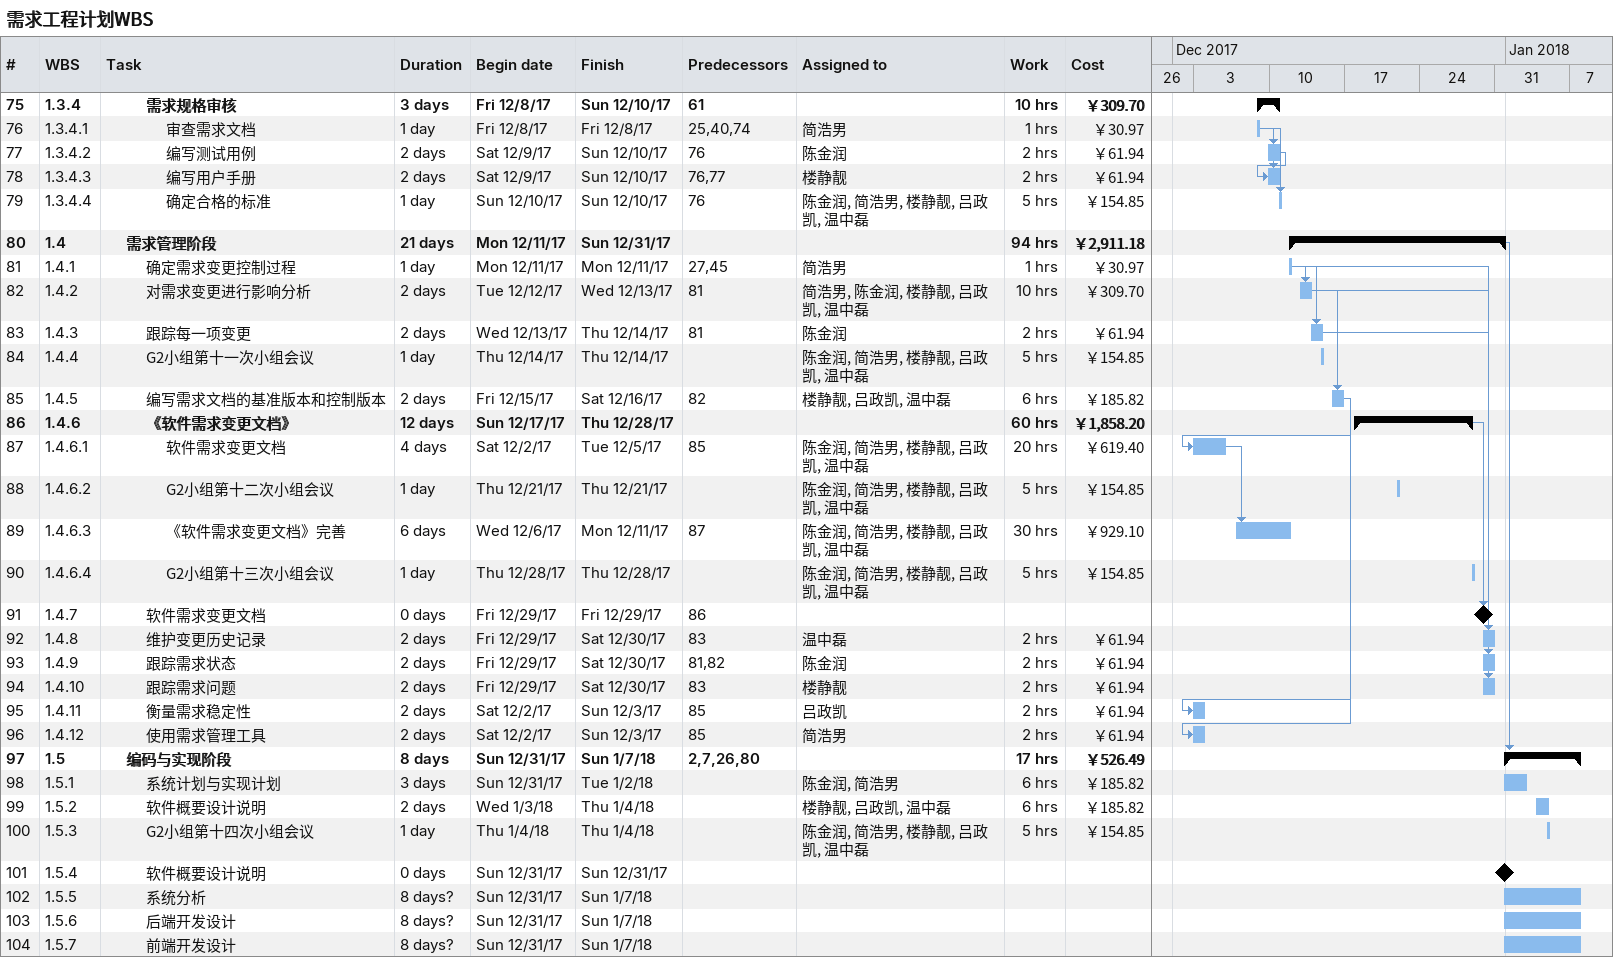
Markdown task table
需求工程计划WBS

| ID | WBS | Task | Duration | Start | Finish | Predecessors | Resources | Work (h) | Cost (￥) |
|---|---|---|---|---|---|---|---|---|---|
| 75 | 1.3.4 | **需求规格审核** | 3d | 2017-12-08 | 2017-12-10 | 61 |  | 10 | 309.70 |
| 76 | 1.3.4.1 | 审查需求文档 | 1d | 2017-12-08 | 2017-12-08 | 25, 40, 74 | 简浩男 | 1 | 30.97 |
| 77 | 1.3.4.2 | 编写测试用例 | 2d | 2017-12-09 | 2017-12-10 | 76 | 陈金润 | 2 | 61.94 |
| 78 | 1.3.4.3 | 编写用户手册 | 2d | 2017-12-09 | 2017-12-10 | 76, 77 | 楼静靓 | 2 | 61.94 |
| 79 | 1.3.4.4 | 确定合格的标准 | 1d | 2017-12-10 | 2017-12-10 | 76 | 陈金润, 简浩男, 楼静靓, 吕政凯, 温中磊 | 5 | 154.85 |
| 80 | 1.4 | **需求管理阶段** | 21d | 2017-12-11 | 2017-12-31 |  |  | 94 | 2911.18 |
| 81 | 1.4.1 | 确定需求变更控制过程 | 1d | 2017-12-11 | 2017-12-11 | 27, 45 | 简浩男 | 1 | 30.97 |
| 82 | 1.4.2 | 对需求变更进行影响分析 | 2d | 2017-12-12 | 2017-12-13 | 81 | 简浩男, 陈金润, 楼静靓, 吕政凯, 温中磊 | 10 | 309.70 |
| 83 | 1.4.3 | 跟踪每一项变更 | 2d | 2017-12-13 | 2017-12-14 | 81 | 陈金润 | 2 | 61.94 |
| 84 | 1.4.4 | G2小组第十一次小组会议 | 1d | 2017-12-14 | 2017-12-14 |  | 陈金润, 简浩男, 楼静靓, 吕政凯, 温中磊 | 5 | 154.85 |
| 85 | 1.4.5 | 编写需求文档的基准版本和控制版本 | 2d | 2017-12-15 | 2017-12-16 | 82 | 楼静靓, 吕政凯, 温中磊 | 6 | 185.82 |
| 86 | 1.4.6 | **《软件需求变更文档》** | 12d | 2017-12-17 | 2017-12-28 |  |  | 60 | 1858.20 |
| 87 | 1.4.6.1 | 软件需求变更文档 | 4d | 2017-12-02 | 2017-12-05 | 85 | 陈金润, 简浩男, 楼静靓, 吕政凯, 温中磊 | 20 | 619.40 |
| 88 | 1.4.6.2 | G2小组第十二次小组会议 | 1d | 2017-12-21 | 2017-12-21 |  | 陈金润, 简浩男, 楼静靓, 吕政凯, 温中磊 | 5 | 154.85 |
| 89 | 1.4.6.3 | 《软件需求变更文档》完善 | 6d | 2017-12-06 | 2017-12-11 | 87 | 陈金润, 简浩男, 楼静靓, 吕政凯, 温中磊 | 30 | 929.10 |
| 90 | 1.4.6.4 | G2小组第十三次小组会议 | 1d | 2017-12-28 | 2017-12-28 |  | 陈金润, 简浩男, 楼静靓, 吕政凯, 温中磊 | 5 | 154.85 |
| 91 | 1.4.7 | 软件需求变更文档 | 0d | 2017-12-29 | 2017-12-29 | 86 |  |  |  |
| 92 | 1.4.8 | 维护变更历史记录 | 2d | 2017-12-29 | 2017-12-30 | 83 | 温中磊 | 2 | 61.94 |
| 93 | 1.4.9 | 跟踪需求状态 | 2d | 2017-12-29 | 2017-12-30 | 81, 82 | 陈金润 | 2 | 61.94 |
| 94 | 1.4.10 | 跟踪需求问题 | 2d | 2017-12-29 | 2017-12-30 | 83 | 楼静靓 | 2 | 61.94 |
| 95 | 1.4.11 | 衡量需求稳定性 | 2d | 2017-12-02 | 2017-12-03 | 85 | 吕政凯 | 2 | 61.94 |
| 96 | 1.4.12 | 使用需求管理工具 | 2d | 2017-12-02 | 2017-12-03 | 85 | 简浩男 | 2 | 61.94 |
| 97 | 1.5 | **编码与实现阶段** | 8d | 2017-12-31 | 2018-01-07 | 2, 7, 26, 80 |  | 17 | 526.49 |
| 98 | 1.5.1 | 系统计划与实现计划 | 3d | 2017-12-31 | 2018-01-02 |  | 陈金润, 简浩男 | 6 | 185.82 |
| 99 | 1.5.2 | 软件概要设计说明 | 2d | 2018-01-03 | 2018-01-04 |  | 楼静靓, 吕政凯, 温中磊 | 6 | 185.82 |
| 100 | 1.5.3 | G2小组第十四次小组会议 | 1d | 2018-01-04 | 2018-01-04 |  | 陈金润, 简浩男, 楼静靓, 吕政凯, 温中磊 | 5 | 154.85 |
| 101 | 1.5.4 | 软件概要设计说明 | 0d | 2017-12-31 | 2017-12-31 |  |  |  |  |
| 102 | 1.5.5 | 系统分析 | 8d? | 2017-12-31 | 2018-01-07 |  |  |  |  |
| 103 | 1.5.6 | 后端开发设计 | 8d? | 2017-12-31 | 2018-01-07 |  |  |  |  |
| 104 | 1.5.7 | 前端开发设计 | 8d? | 2017-12-31 | 2018-01-07 |  |  |  |  |
